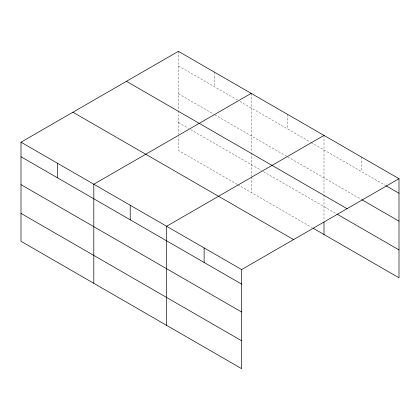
<?xml version="1.0" encoding="UTF-8"?>
<svg xmlns="http://www.w3.org/2000/svg" width="420" height="420" viewBox="0 0 420 420"><rect width="100%" height="100%" fill="white"/><g stroke="black" fill="none" stroke-linecap="round" stroke-linejoin="round"><path stroke-width="0.32" stroke-dasharray="2.1 1.58" d="M178.374 65.893L237.741 100.165M239.978 101.462L310.548 142.202M311.105 142.527L385.361 185.399M178.374 93.791L213.659 114.161M214.778 114.807L287.023 156.518M287.584 156.839L361.494 199.511M178.374 122.53L188.454 128.352M190.696 129.644L261.261 170.384M263.503 171.68L336.488 213.817M237.179 184.38L178.374 150.428L178.374 136.804M237.741 184.7L312.228 227.703M361.494 157.059L361.494 171.617M323.988 135.408L323.988 194.187M323.988 194.843L323.988 220.873M287.584 114.387L287.584 128.945M251.181 93.371L251.181 152.155M251.181 152.806L251.181 176.243M251.181 176.894L251.181 192.46M214.778 72.356L214.778 86.909M178.374 51.34L178.374 110.119M178.374 110.775L178.374 134.206"/><path stroke-width="0.63" d="M21 142.196L241.626 269.572L241.626 368.66L21 241.285L21 142.196L178.374 51.34L399 178.715L399 277.804L313.346 228.354M251.181 93.371L93.807 184.233L93.807 283.322M323.988 135.408L166.614 226.265L166.614 325.353M241.626 269.572L399 178.715M385.928 185.724L399 193.268M362.061 199.841L399 221.167M126.441 81.323L347.067 208.698M337.055 214.148L399 249.911M72.933 112.214L293.559 239.589M21 156.749L241.626 284.13M21 184.648L241.626 312.023M21 213.392L241.626 340.767M323.988 222.169L323.988 234.497M204.12 247.921L204.12 262.474M130.211 205.249L130.211 219.802M57.404 163.212L57.404 177.77"/></g></svg>
